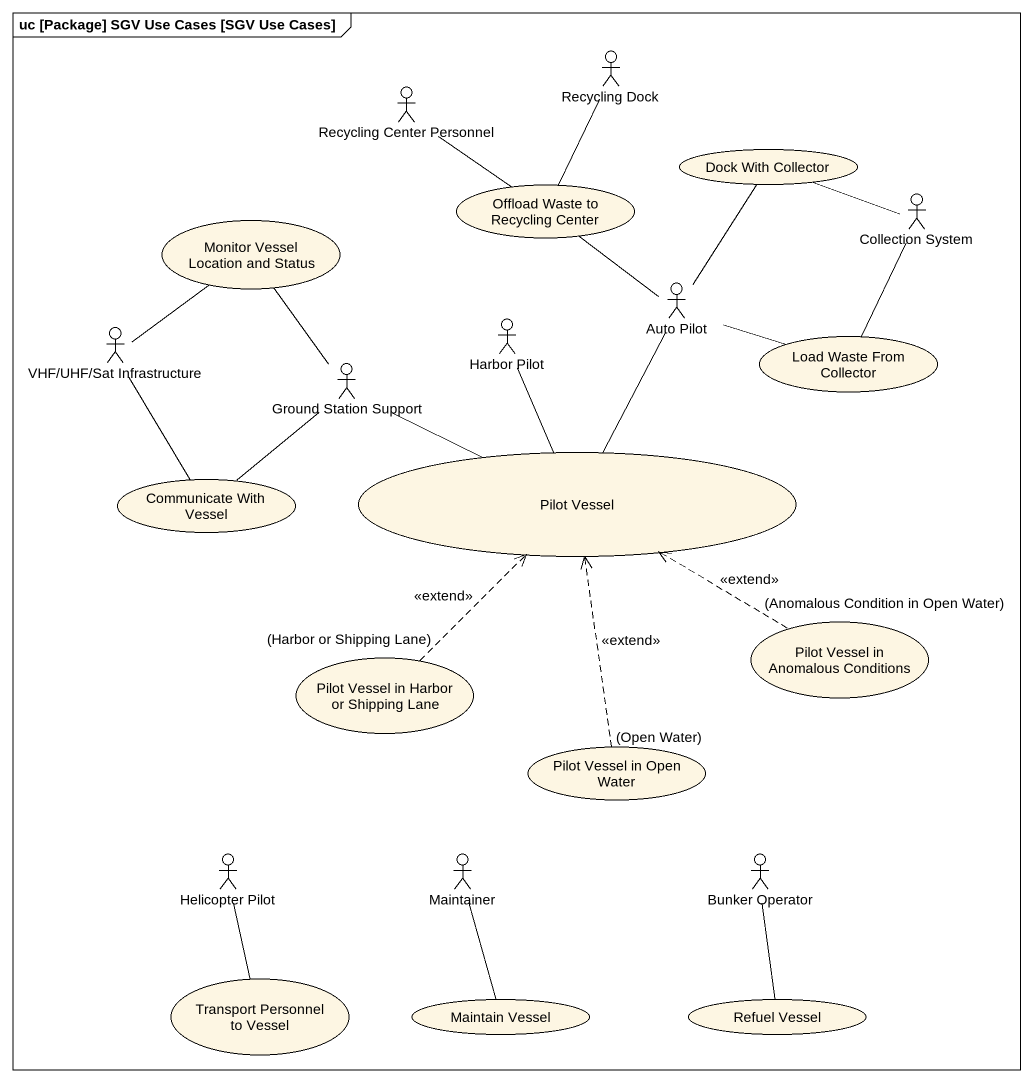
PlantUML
@startuml
mainframe uc [Package] SGV Use Cases [SGV Use Cases]
actor "Recycling Dock" as Recycling_Dock
actor "Recycling Center Personnel" as Recycling_Center_Personnel
usecase "Offload Waste to Recycling Center" as Offload_Waste_to_Recycling
usecase "Dock With Collector" as Dock_With_Collector
actor "Collection System" as Collection_System
usecase "Monitor Vessel Location and Status" as Monitor_Vessel_Location_and
actor "Auto Pilot" as Auto_Pilot
actor "VHF/UHF/Sat Infrastructure" as VHF_UHF_Sat_Infrastructure
actor "Ground Station Support" as Ground_Station_Support
actor "Harbor Pilot" as Harbor_Pilot
usecase "Load Waste From Collector" as Load_Waste_From_Collector
usecase "Communicate With Vessel" as Communicate_With_Vessel
usecase "Pilot Vessel" as Pilot_Vessel
usecase "Pilot Vessel in Anomalous Conditions" as Pilot_Vessel_in_Anomalous
usecase "Pilot Vessel in Harbor or Shipping Lane" as Pilot_Vessel_in_Harbor_or
usecase "Pilot Vessel in Open Water" as Pilot_Vessel_in_Open_Water
actor "Helicopter Pilot" as Helicopter_Pilot
actor Maintainer
actor "Bunker Operator" as Bunker_Operator
usecase "Transport Personnel to Vessel" as Transport_Personnel_to
usecase "Maintain Vessel" as Maintain_Vessel
usecase "Refuel Vessel" as Refuel_Vessel
Recycling_Dock -- Offload_Waste_to_Recycling
Recycling_Center_Personnel -- Offload_Waste_to_Recycling
Collection_System -left- Dock_With_Collector
Collection_System -- Load_Waste_From_Collector
Auto_Pilot -up- Offload_Waste_to_Recycling
Auto_Pilot -up- Dock_With_Collector
Auto_Pilot -right- Load_Waste_From_Collector
Auto_Pilot -- Pilot_Vessel
VHF_UHF_Sat_Infrastructure -up- Monitor_Vessel_Location_and
VHF_UHF_Sat_Infrastructure -- Communicate_With_Vessel
Ground_Station_Support -up- Monitor_Vessel_Location_and
Ground_Station_Support -- Communicate_With_Vessel
Ground_Station_Support -right- Pilot_Vessel
Harbor_Pilot -- Pilot_Vessel
Pilot_Vessel_in_Anomalous .left.> Pilot_Vessel : <<extend>>\n(Anomalous Condition in Open Water)
Pilot_Vessel_in_Harbor_or .up.> Pilot_Vessel : <<extend>>\n(Harbor or Shipping Lane)
Pilot_Vessel_in_Open_Water .up.> Pilot_Vessel : <<extend>>\n(Open Water)
Helicopter_Pilot -- Transport_Personnel_to
Maintainer -- Maintain_Vessel
Bunker_Operator -- Refuel_Vessel
@enduml
